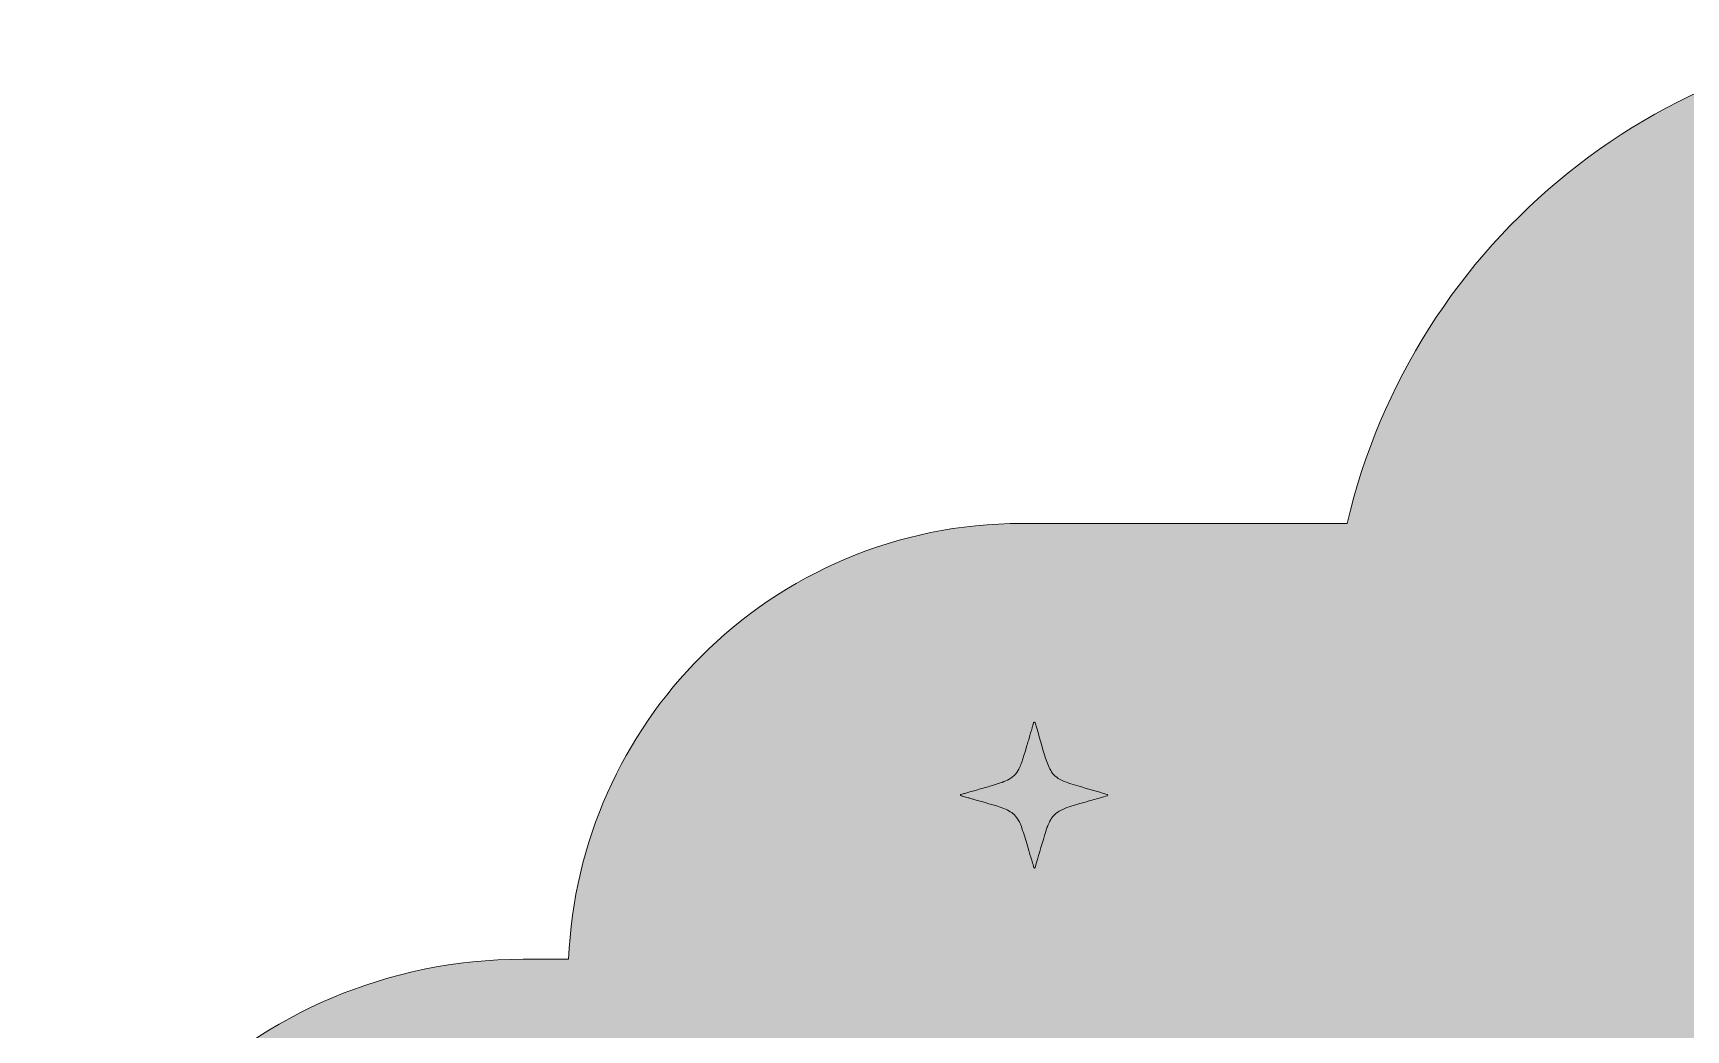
# Model space of a CAD drawing. Extents: x 254 to 755, y -942 to -58.
# Drawn here: x 254 to 468.2, y -186.6 to -57.5 of the extents above; entities that cross this region are included whole.
import ezdxf

# ---------------------------------------------------------------- set-up
doc = ezdxf.new("R2010")
doc.units = 0
doc.header["$MEASUREMENT"] = 0
doc.layers.add('Layer 1', color=7, linetype='Continuous', lineweight=0)

# ---------------------------------------------------------------- blocks, each defined once
blk = doc.blocks.new('Block_1')
at = {"layer": 'Layer 1', "true_color": 0xffdab2, "transparency": 33554687}
h = blk.add_hatch(color=41, dxfattribs=at)
h.dxf.hatch_style = 2
edge = h.paths.add_edge_path()
edge.add_spline(control_points=[(504.39, -89.95), (515.29, -89.95), (523.36, -98.87), (523.82, -109.4), (524.29, -119.91), (514.55, -128.85), (504.39, -128.85), (493.47, -128.85), (485.39, -119.94), (484.93, -109.4), (484.46, -98.9), (494.21, -89.95), (504.39, -89.95)], knot_values=[0, 0, 0, 0, 1, 1, 1, 2, 2, 2, 3, 3, 3, 4, 4, 4, 4], degree=3, periodic=0)
edge = h.paths.add_edge_path()
edge.add_spline(control_points=[(754.96, -238.63), (753.72, -204.64), (725.78, -177.48), (691.51, -177.48), (691.51, -177.48), (685.59, -177.48), (685.59, -177.48), (684.36, -146.07), (658.52, -121.02), (626.83, -121.02), (626.83, -121.02), (584.67, -121.02), (584.67, -121.02), (576.16, -84.61), (543.51, -57.51), (504.49, -57.51), (465.49, -57.51), (432.84, -84.61), (424.33, -121.02), (424.33, -121.02), (382.17, -121.02), (382.17, -121.02), (365.94, -121.02), (351.22, -127.61), (340.58, -138.24), (330.48, -148.36), (324.04, -162.19), (323.41, -177.48), (323.41, -177.48), (317.5, -177.48), (317.5, -177.48), (299.95, -177.48), (284.08, -184.58), (272.58, -196.08), (261.6, -207.07), (254.64, -222.02), (254.04, -238.63), (254.01, -239.41), (253.99, -240.19), (253.99, -240.98), (253.99, -240.98), (253.99, -914.95), (253.99, -914.95), (253.99, -930.16), (266.3, -942.49), (281.52, -942.49), (281.52, -942.49), (727.48, -942.49), (727.48, -942.49), (742.7, -942.49), (755.01, -930.16), (755.01, -914.95), (755.01, -914.95), (755.01, -240.98), (755.01, -240.98), (755.01, -240.19), (754.99, -239.41), (754.96, -238.63)], knot_values=[0, 0, 0, 0, 1, 1, 1, 2, 2, 2, 3, 3, 3, 4, 4, 4, 5, 5, 5, 6, 6, 6, 7, 7, 7, 8, 8, 8, 9, 9, 9, 10, 10, 10, 11, 11, 11, 12, 12, 12, 13, 13, 13, 14, 14, 14, 15, 15, 15, 16, 16, 16, 17, 17, 17, 18, 18, 18, 19, 19, 19, 19], degree=3, periodic=0)
at = {"layer": 'Layer 1'}
blk.add_open_spline([(754.96, -238.63), (753.72, -204.64), (725.78, -177.48), (691.51, -177.48), (691.51, -177.48), (685.59, -177.48), (685.59, -177.48), (684.36, -146.07), (658.52, -121.02), (626.83, -121.02), (626.83, -121.02), (584.67, -121.02), (584.67, -121.02), (576.16, -84.61), (543.51, -57.51), (504.49, -57.51), (465.49, -57.51), (432.84, -84.61), (424.33, -121.02), (424.33, -121.02), (382.17, -121.02), (382.17, -121.02), (365.94, -121.02), (351.22, -127.61), (340.58, -138.24), (330.48, -148.36), (324.04, -162.19), (323.41, -177.48), (323.41, -177.48), (317.5, -177.48), (317.5, -177.48), (299.95, -177.48), (284.08, -184.58), (272.58, -196.08), (261.6, -207.07), (254.64, -222.02), (254.04, -238.63), (254.01, -239.41), (253.99, -240.19), (253.99, -240.98), (253.99, -240.98), (253.99, -914.95), (253.99, -914.95), (253.99, -930.16), (266.3, -942.49), (281.52, -942.49), (281.52, -942.49), (727.48, -942.49), (727.48, -942.49), (742.7, -942.49), (755.01, -930.16), (755.01, -914.95), (755.01, -914.95), (755.01, -240.98), (755.01, -240.98), (755.01, -240.19), (754.99, -239.41), (754.96, -238.63)], degree=3, knots=[0, 0, 0, 0, 1, 1, 1, 2, 2, 2, 3, 3, 3, 4, 4, 4, 5, 5, 5, 6, 6, 6, 7, 7, 7, 8, 8, 8, 9, 9, 9, 10, 10, 10, 11, 11, 11, 12, 12, 12, 13, 13, 13, 14, 14, 14, 15, 15, 15, 16, 16, 16, 17, 17, 17, 18, 18, 18, 19, 19, 19, 19], dxfattribs=at)
blk = doc.blocks.new('Block_0')
at = {"layer": 'Layer 1', "true_color": 0x542400, "transparency": 33554687}
h = blk.add_hatch(color=38, dxfattribs=at)
h.dxf.hatch_style = 2
edge = h.paths.add_edge_path()
edge.add_spline(control_points=[(393.26, -156.12), (393.25, -156.12), (393.25, -156.12), (393.24, -156.12), (391.96, -155.75), (390.67, -155.39), (389.4, -155.01), (388.62, -154.78), (387.83, -154.56), (387.11, -154.17), (386.81, -154.01), (386.53, -153.82), (386.3, -153.57), (385.9, -153.11), (385.64, -152.56), (385.43, -151.98), (384.92, -150.52), (384.55, -149.02), (384.09, -147.54), (384.09, -147.54), (384.09, -147.54), (384.09, -147.54), (384.09, -147.54), (383.88, -146.84), (383.88, -146.84), (383.88, -146.83), (383.87, -146.82), (383.87, -146.81), (383.84, -146.78), (383.8, -146.76), (383.76, -146.77), (383.73, -146.78), (383.7, -146.8), (383.69, -146.84), (383.69, -146.84), (383.55, -147.32), (383.55, -147.32), (383.53, -147.38), (383.51, -147.44), (383.49, -147.51), (383.49, -147.51), (383.49, -147.51), (383.49, -147.51), (383.49, -147.51), (383.4, -147.83), (383.4, -147.83), (383.33, -148.05), (383.26, -148.27), (383.2, -148.5), (383.2, -148.5), (383.05, -149.04), (383.05, -149.04), (383.01, -149.15), (382.97, -149.27), (382.94, -149.38), (382.91, -149.51), (382.87, -149.64), (382.83, -149.77), (382.83, -149.77), (382.83, -149.78), (382.83, -149.78), (382.83, -149.78), (382.59, -150.6), (382.59, -150.6), (382.59, -150.6), (382.59, -150.6), (382.59, -150.6), (382.54, -150.76), (382.47, -150.92), (382.43, -151.09), (382.43, -151.09), (382.16, -151.93), (382.16, -151.93), (382.16, -151.93), (382.16, -151.93), (382.16, -151.93), (382.13, -152.01), (382.1, -152.09), (382.07, -152.17), (381.99, -152.4), (381.87, -152.61), (381.77, -152.83), (381.61, -153.15), (381.42, -153.46), (381.15, -153.69), (380.63, -154.14), (380.01, -154.43), (379.36, -154.64), (378.84, -154.81), (378.32, -154.97), (377.8, -155.12), (377.8, -155.12), (376.64, -155.45), (376.64, -155.45), (376.64, -155.45), (376.41, -155.52), (376.41, -155.52), (376.41, -155.52), (376.3, -155.55), (376.3, -155.55), (376.3, -155.55), (376.08, -155.61), (376.08, -155.61), (376.08, -155.61), (376.08, -155.61), (376.08, -155.61), (376.08, -155.61), (375.96, -155.65), (375.96, -155.65), (375.96, -155.65), (375.75, -155.71), (375.75, -155.71), (375.75, -155.71), (375.75, -155.71), (375.75, -155.71), (375.75, -155.71), (375.63, -155.74), (375.63, -155.74), (375.63, -155.74), (375.42, -155.8), (375.42, -155.8), (375.42, -155.8), (374.79, -155.98), (374.79, -155.98), (374.79, -155.98), (374.79, -155.98), (374.79, -155.98), (374.79, -155.98), (374.79, -155.98), (374.79, -155.98), (374.79, -155.98), (374.67, -156.01), (374.67, -156.01), (374.67, -156.01), (374.67, -156.01), (374.67, -156.01), (374.67, -156.01), (374.67, -156.01), (374.67, -156.01), (374.67, -156.01), (374.25, -156.13), (374.25, -156.13), (374.24, -156.14), (374.23, -156.14), (374.22, -156.15), (374.21, -156.17), (374.2, -156.18), (374.2, -156.2), (374.2, -156.21), (374.2, -156.22), (374.21, -156.23), (374.21, -156.25), (374.23, -156.26), (374.25, -156.27), (374.25, -156.27), (374.25, -156.27), (374.25, -156.27), (374.25, -156.27), (374.32, -156.29), (374.32, -156.29), (374.32, -156.29), (374.32, -156.29), (374.32, -156.29), (374.32, -156.29), (374.38, -156.31), (374.38, -156.31), (374.38, -156.31), (374.44, -156.33), (374.44, -156.33), (374.44, -156.33), (374.44, -156.33), (374.44, -156.33), (374.44, -156.33), (375.21, -156.55), (375.21, -156.55), (375.21, -156.55), (375.21, -156.55), (375.21, -156.55), (375.22, -156.56), (375.23, -156.56), (375.25, -156.56), (375.25, -156.56), (375.25, -156.56), (375.25, -156.56), (375.25, -156.57), (375.26, -156.57), (375.26, -156.57), (375.26, -156.57), (375.27, -156.57), (375.27, -156.57), (375.27, -156.57), (375.79, -156.72), (375.79, -156.72), (375.79, -156.72), (375.79, -156.72), (375.79, -156.72), (375.83, -156.74), (375.88, -156.75), (375.93, -156.77), (377.23, -157.16), (378.57, -157.46), (379.84, -157.95), (380.42, -158.18), (380.94, -158.47), (381.35, -158.95), (381.74, -159.4), (381.99, -159.93), (382.17, -160.49), (382.42, -161.24), (382.66, -162), (382.89, -162.76), (383.02, -163.18), (383.14, -163.61), (383.26, -164.03), (383.42, -164.55), (383.57, -165.07), (383.73, -165.61), (383.74, -165.64), (383.77, -165.66), (383.8, -165.66), (383.83, -165.66), (383.86, -165.64), (383.87, -165.61), (384.28, -164.21), (384.69, -162.81), (385.11, -161.42), (385.2, -161.09), (385.3, -160.77), (385.41, -160.45), (385.41, -160.45), (385.43, -160.41), (385.46, -160.34), (385.46, -160.33), (385.47, -160.32), (385.47, -160.3), (385.48, -160.28), (385.49, -160.26), (385.5, -160.23), (385.51, -160.22), (385.51, -160.22), (385.51, -160.21), (385.52, -160.18), (385.53, -160.16), (385.54, -160.13), (385.63, -159.93), (385.76, -159.65), (385.92, -159.38), (385.92, -159.38), (385.92, -159.38), (385.92, -159.37), (385.99, -159.26), (386.06, -159.14), (386.14, -159.04), (386.14, -159.03), (386.15, -159.03), (386.15, -159.02), (386.25, -158.89), (386.36, -158.77), (386.49, -158.67), (386.49, -158.67), (386.49, -158.67), (386.49, -158.67), (386.51, -158.65), (386.53, -158.63), (386.55, -158.61), (386.55, -158.61), (386.55, -158.61), (386.55, -158.61), (386.74, -158.45), (386.96, -158.31), (387.19, -158.19), (387.9, -157.82), (388.66, -157.61), (389.42, -157.38), (390.07, -157.19), (390.73, -157.02), (391.38, -156.83), (392.01, -156.65), (392.63, -156.47), (393.26, -156.29), (393.26, -156.29), (393.26, -156.29), (393.26, -156.29), (393.34, -156.26), (393.34, -156.15), (393.26, -156.12)], knot_values=[0, 0, 0, 0, 1, 1, 1, 2, 2, 2, 3, 3, 3, 4, 4, 4, 5, 5, 5, 6, 6, 6, 7, 7, 7, 8, 8, 8, 9, 9, 9, 10, 10, 10, 11, 11, 11, 12, 12, 12, 13, 13, 13, 14, 14, 14, 15, 15, 15, 16, 16, 16, 17, 17, 17, 18, 18, 18, 19, 19, 19, 20, 20, 20, 21, 21, 21, 22, 22, 22, 23, 23, 23, 24, 24, 24, 25, 25, 25, 26, 26, 26, 27, 27, 27, 28, 28, 28, 29, 29, 29, 30, 30, 30, 31, 31, 31, 32, 32, 32, 33, 33, 33, 34, 34, 34, 35, 35, 35, 36, 36, 36, 37, 37, 37, 38, 38, 38, 39, 39, 39, 40, 40, 40, 41, 41, 41, 42, 42, 42, 43, 43, 43, 44, 44, 44, 45, 45, 45, 46, 46, 46, 47, 47, 47, 48, 48, 48, 49, 49, 49, 50, 50, 50, 51, 51, 51, 52, 52, 52, 53, 53, 53, 54, 54, 54, 55, 55, 55, 56, 56, 56, 57, 57, 57, 58, 58, 58, 59, 59, 59, 60, 60, 60, 61, 61, 61, 62, 62, 62, 63, 63, 63, 64, 64, 64, 65, 65, 65, 66, 66, 66, 67, 67, 67, 68, 68, 68, 69, 69, 69, 70, 70, 70, 71, 71, 71, 72, 72, 72, 73, 73, 73, 74, 74, 74, 75, 75, 75, 76, 76, 76, 77, 77, 77, 78, 78, 78, 79, 79, 79, 80, 80, 80, 81, 81, 81, 82, 82, 82, 83, 83, 83, 84, 84, 84, 85, 85, 85, 86, 86, 86, 87, 87, 87, 88, 88, 88, 89, 89, 89, 90, 90, 90, 91, 91, 91, 92, 92, 92, 93, 93, 93, 94, 94, 94, 95, 95, 95, 95], degree=3, periodic=0)
at = {"layer": 'Layer 1'}
blk.add_open_spline([(393.26, -156.12), (393.25, -156.12), (393.25, -156.12), (393.24, -156.12), (391.96, -155.75), (390.67, -155.39), (389.4, -155.01), (388.62, -154.78), (387.83, -154.56), (387.11, -154.17), (386.81, -154.01), (386.53, -153.82), (386.3, -153.57), (385.9, -153.11), (385.64, -152.56), (385.43, -151.98), (384.92, -150.52), (384.55, -149.02), (384.09, -147.54), (384.09, -147.54), (384.09, -147.54), (384.09, -147.54), (384.09, -147.54), (383.88, -146.84), (383.88, -146.84), (383.88, -146.83), (383.87, -146.82), (383.87, -146.81), (383.84, -146.78), (383.8, -146.76), (383.76, -146.77), (383.73, -146.78), (383.7, -146.8), (383.69, -146.84), (383.69, -146.84), (383.55, -147.32), (383.55, -147.32), (383.53, -147.38), (383.51, -147.44), (383.49, -147.51), (383.49, -147.51), (383.49, -147.51), (383.49, -147.51), (383.49, -147.51), (383.4, -147.83), (383.4, -147.83), (383.33, -148.05), (383.26, -148.27), (383.2, -148.5), (383.2, -148.5), (383.05, -149.04), (383.05, -149.04), (383.01, -149.15), (382.97, -149.27), (382.94, -149.38), (382.91, -149.51), (382.87, -149.64), (382.83, -149.77), (382.83, -149.77), (382.83, -149.78), (382.83, -149.78), (382.83, -149.78), (382.59, -150.6), (382.59, -150.6), (382.59, -150.6), (382.59, -150.6), (382.59, -150.6), (382.54, -150.76), (382.47, -150.92), (382.43, -151.09), (382.43, -151.09), (382.16, -151.93), (382.16, -151.93), (382.16, -151.93), (382.16, -151.93), (382.16, -151.93), (382.13, -152.01), (382.1, -152.09), (382.07, -152.17), (381.99, -152.4), (381.87, -152.61), (381.77, -152.83), (381.61, -153.15), (381.42, -153.46), (381.15, -153.69), (380.63, -154.14), (380.01, -154.43), (379.36, -154.64), (378.84, -154.81), (378.32, -154.97), (377.8, -155.12), (377.8, -155.12), (376.64, -155.45), (376.64, -155.45), (376.64, -155.45), (376.41, -155.52), (376.41, -155.52), (376.41, -155.52), (376.3, -155.55), (376.3, -155.55), (376.3, -155.55), (376.08, -155.61), (376.08, -155.61), (376.08, -155.61), (376.08, -155.61), (376.08, -155.61), (376.08, -155.61), (375.96, -155.65), (375.96, -155.65), (375.96, -155.65), (375.75, -155.71), (375.75, -155.71), (375.75, -155.71), (375.75, -155.71), (375.75, -155.71), (375.75, -155.71), (375.63, -155.74), (375.63, -155.74), (375.63, -155.74), (375.42, -155.8), (375.42, -155.8), (375.42, -155.8), (374.79, -155.98), (374.79, -155.98), (374.79, -155.98), (374.79, -155.98), (374.79, -155.98), (374.79, -155.98), (374.79, -155.98), (374.79, -155.98), (374.79, -155.98), (374.67, -156.01), (374.67, -156.01), (374.67, -156.01), (374.67, -156.01), (374.67, -156.01), (374.67, -156.01), (374.67, -156.01), (374.67, -156.01), (374.67, -156.01), (374.25, -156.13), (374.25, -156.13), (374.24, -156.14), (374.23, -156.14), (374.22, -156.15), (374.21, -156.17), (374.2, -156.18), (374.2, -156.2), (374.2, -156.21), (374.2, -156.22), (374.21, -156.23), (374.21, -156.25), (374.23, -156.26), (374.25, -156.27), (374.25, -156.27), (374.25, -156.27), (374.25, -156.27), (374.25, -156.27), (374.32, -156.29), (374.32, -156.29), (374.32, -156.29), (374.32, -156.29), (374.32, -156.29), (374.32, -156.29), (374.38, -156.31), (374.38, -156.31), (374.38, -156.31), (374.44, -156.33), (374.44, -156.33), (374.44, -156.33), (374.44, -156.33), (374.44, -156.33), (374.44, -156.33), (375.21, -156.55), (375.21, -156.55), (375.21, -156.55), (375.21, -156.55), (375.21, -156.55), (375.22, -156.56), (375.23, -156.56), (375.25, -156.56), (375.25, -156.56), (375.25, -156.56), (375.25, -156.56), (375.25, -156.57), (375.26, -156.57), (375.26, -156.57), (375.26, -156.57), (375.27, -156.57), (375.27, -156.57), (375.27, -156.57), (375.79, -156.72), (375.79, -156.72), (375.79, -156.72), (375.79, -156.72), (375.79, -156.72), (375.83, -156.74), (375.88, -156.75), (375.93, -156.77), (377.23, -157.16), (378.57, -157.46), (379.84, -157.95), (380.42, -158.18), (380.94, -158.47), (381.35, -158.95), (381.74, -159.4), (381.99, -159.93), (382.17, -160.49), (382.42, -161.24), (382.66, -162), (382.89, -162.76), (383.02, -163.18), (383.14, -163.61), (383.26, -164.03), (383.42, -164.55), (383.57, -165.07), (383.73, -165.61), (383.74, -165.64), (383.77, -165.66), (383.8, -165.66), (383.83, -165.66), (383.86, -165.64), (383.87, -165.61), (384.28, -164.21), (384.69, -162.81), (385.11, -161.42), (385.2, -161.09), (385.3, -160.77), (385.41, -160.45), (385.41, -160.45), (385.43, -160.41), (385.46, -160.34), (385.46, -160.33), (385.47, -160.32), (385.47, -160.3), (385.48, -160.28), (385.49, -160.26), (385.5, -160.23), (385.51, -160.22), (385.51, -160.22), (385.51, -160.21), (385.52, -160.18), (385.53, -160.16), (385.54, -160.13), (385.63, -159.93), (385.76, -159.65), (385.92, -159.38), (385.92, -159.38), (385.92, -159.38), (385.92, -159.37), (385.99, -159.26), (386.06, -159.14), (386.14, -159.04), (386.14, -159.03), (386.15, -159.03), (386.15, -159.02), (386.25, -158.89), (386.36, -158.77), (386.49, -158.67), (386.49, -158.67), (386.49, -158.67), (386.49, -158.67), (386.51, -158.65), (386.53, -158.63), (386.55, -158.61), (386.55, -158.61), (386.55, -158.61), (386.55, -158.61), (386.74, -158.45), (386.96, -158.31), (387.19, -158.19), (387.9, -157.82), (388.66, -157.61), (389.42, -157.38), (390.07, -157.19), (390.73, -157.02), (391.38, -156.83), (392.01, -156.65), (392.63, -156.47), (393.26, -156.29), (393.26, -156.29), (393.26, -156.29), (393.26, -156.29), (393.34, -156.26), (393.34, -156.15), (393.26, -156.12)], degree=3, knots=[0, 0, 0, 0, 1, 1, 1, 2, 2, 2, 3, 3, 3, 4, 4, 4, 5, 5, 5, 6, 6, 6, 7, 7, 7, 8, 8, 8, 9, 9, 9, 10, 10, 10, 11, 11, 11, 12, 12, 12, 13, 13, 13, 14, 14, 14, 15, 15, 15, 16, 16, 16, 17, 17, 17, 18, 18, 18, 19, 19, 19, 20, 20, 20, 21, 21, 21, 22, 22, 22, 23, 23, 23, 24, 24, 24, 25, 25, 25, 26, 26, 26, 27, 27, 27, 28, 28, 28, 29, 29, 29, 30, 30, 30, 31, 31, 31, 32, 32, 32, 33, 33, 33, 34, 34, 34, 35, 35, 35, 36, 36, 36, 37, 37, 37, 38, 38, 38, 39, 39, 39, 40, 40, 40, 41, 41, 41, 42, 42, 42, 43, 43, 43, 44, 44, 44, 45, 45, 45, 46, 46, 46, 47, 47, 47, 48, 48, 48, 49, 49, 49, 50, 50, 50, 51, 51, 51, 52, 52, 52, 53, 53, 53, 54, 54, 54, 55, 55, 55, 56, 56, 56, 57, 57, 57, 58, 58, 58, 59, 59, 59, 60, 60, 60, 61, 61, 61, 62, 62, 62, 63, 63, 63, 64, 64, 64, 65, 65, 65, 66, 66, 66, 67, 67, 67, 68, 68, 68, 69, 69, 69, 70, 70, 70, 71, 71, 71, 72, 72, 72, 73, 73, 73, 74, 74, 74, 75, 75, 75, 76, 76, 76, 77, 77, 77, 78, 78, 78, 79, 79, 79, 80, 80, 80, 81, 81, 81, 82, 82, 82, 83, 83, 83, 84, 84, 84, 85, 85, 85, 86, 86, 86, 87, 87, 87, 88, 88, 88, 89, 89, 89, 90, 90, 90, 91, 91, 91, 92, 92, 92, 93, 93, 93, 94, 94, 94, 95, 95, 95, 95], dxfattribs=at)
blk.add_blockref('Block_1', (0, 0), dxfattribs=at)

msp = doc.modelspace()

# ---------------------------------------------------------------- block references
at = {"layer": 'Layer 1'}
msp.add_blockref('Block_0', (0, 0), dxfattribs=at)

doc.saveas('drawing.dxf')
